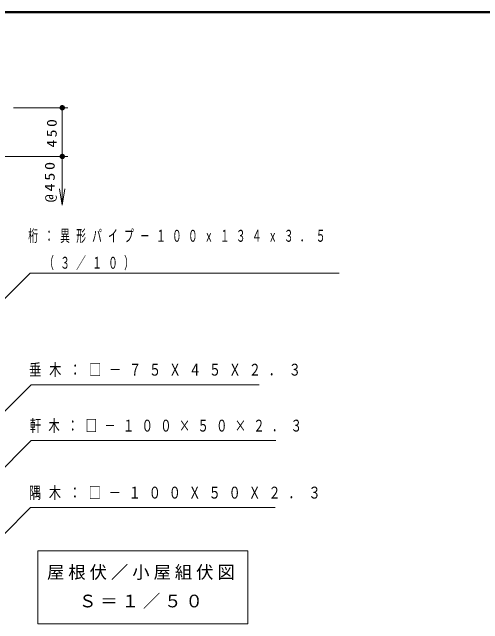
# Model space of a CAD drawing. Units: millimetres on the paper, with parts at other scales. Extents: x -385 to 2, y 0 to 267.
# Drawn here: x -222.9 to -135.9, y 154 to 267 of the extents above; entities that cross this region are included whole.
import ezdxf

# ---------------------------------------------------------------- set-up
doc = ezdxf.new("R2010")
doc.units = ezdxf.units.MM
doc.layers.add('LY_1', color=190, linetype='Continuous', lineweight=25)
doc.styles.add('ＭＳ ゴシック', font='')
doc.styles.get('ＭＳ ゴシック').set_extended_font_data('MS Gothic')

# ---------------------------------------------------------------- blocks, each defined once
blk = doc.blocks.new('filled_dot')
at = {"color": 0, "linetype": 'Continuous', "lineweight": -2, "const_width": 1.25}
blk.add_lwpolyline([(-0.625, 0, 1), (0.625, 0, 1)], format="xyb", close=True, dxfattribs=at)
blk = doc.blocks.new('open_arrow')
at = {"color": 0, "linetype": 'Continuous', "lineweight": -2}
blk.add_lwpolyline([(7.5, 1.25), (0, 0), (7.5, -1.25)], dxfattribs=at)

msp = doc.modelspace()

# ---------------------------------------------------------------- linework, layer by layer
at = {"layer": 'LY_1', "color": 7, "lineweight": 50}
msp.add_line((0, 267), (-385, 267), dxfattribs=at)
at = {"layer": 'LY_1', "color": 7, "lineweight": 13}
for p, q in [((-222.611, 249.35), (-212.611, 249.35)), ((-213.611, 249.35), (-213.611, 240.35)), ((-225.684, 240.35), (-212.611, 240.35)), ((-213.611, 240.35), (-213.611, 231.35)), ((-218.121, 167.457), (-218.121, 153.99)), ((-179.321, 167.457), (-218.121, 167.457)), ((-179.321, 153.99), (-179.321, 167.457)), ((-218.121, 153.99), (-179.321, 153.99))]:
    msp.add_line(p, q, dxfattribs=at)
for points in [[(-237.549, 200.777), (-219.571, 218.755), (-162.484, 218.755)], [(-231.061, 186.479), (-219.368, 198.172), (-177.235, 198.172)], [(-226.202, 180.99), (-219.372, 187.833), (-174.145, 187.833)], [(-229.497, 165.363), (-219.464, 175.453), (-174.257, 175.453)]]:
    msp.add_lwpolyline(points, dxfattribs=at)

# ---------------------------------------------------------------- block references
for name, p, xscale, yscale, rotation in [('filled_dot', (-213.611, 249.35), 0.4, 0.4, 270), ('filled_dot', (-213.611, 240.35), 0.4, 0.4, 90), ('filled_dot', (-213.611, 240.35), 0.399, 0.399, 270), ('open_arrow', (-213.611, 231.35), 0.399, 0.399, 90)]:
    msp.add_blockref(name, p, dxfattribs=dict(at, xscale=xscale, yscale=yscale, rotation=rotation))

# ---------------------------------------------------------------- texts
at = {"layer": 'LY_1', "color": 7, "char_height": 1.833, "attachment_point": 8, "rotation": 90, "style": 'ＭＳ ゴシック'}
for s, insert in [('\\T1.33;\\W1.15;450', (-214.611, 244.85)), ('\\T1.33;\\W1.2;@450', (-214.611, 235.85))]:
    msp.add_mtext(s, dxfattribs=dict(at, insert=insert))
at = {"layer": 'LY_1', "color": 7, "style": 'ＭＳ ゴシック'}
for s, insert, char_height, attachment_point in [('\\T1.64;\\W0.6;桁：異形パイプ－１００ｘ１３４ｘ３．５', (-219.901, 225.555), 2.199, 4), ('\\T1.64;\\W0.6;\u3000（３／１０）\u3000\u3000\u3000\u3000\u3000\u3000\u3000\u3000\u3000\u3000\u3000\u3000', (-219.901, 220.555), 2.199, 4), ('\\T1.64;\\W0.75;垂木：□－７５Ｘ４５Ｘ２．３', (-219.73, 200.822), 2.199, 4), ('\\T1.64;\\W0.7;軒木：□－１００×５０×２．３', (-219.619, 190.483), 2.199, 4), ('\\T1.64;\\W0.75;隅木：□－１００Ｘ５０Ｘ２．３', (-219.782, 178.103), 2.199, 4), ('\\T1.23;屋根伏／小屋組伏図', (-198.721, 163.39), 2.346, 5), ('\\T1.23;Ｓ＝１／５０', (-198.721, 158.057), 2.346, 5)]:
    msp.add_mtext(s, dxfattribs=dict(at, insert=insert, char_height=char_height, attachment_point=attachment_point))

doc.saveas('drawing.dxf')
